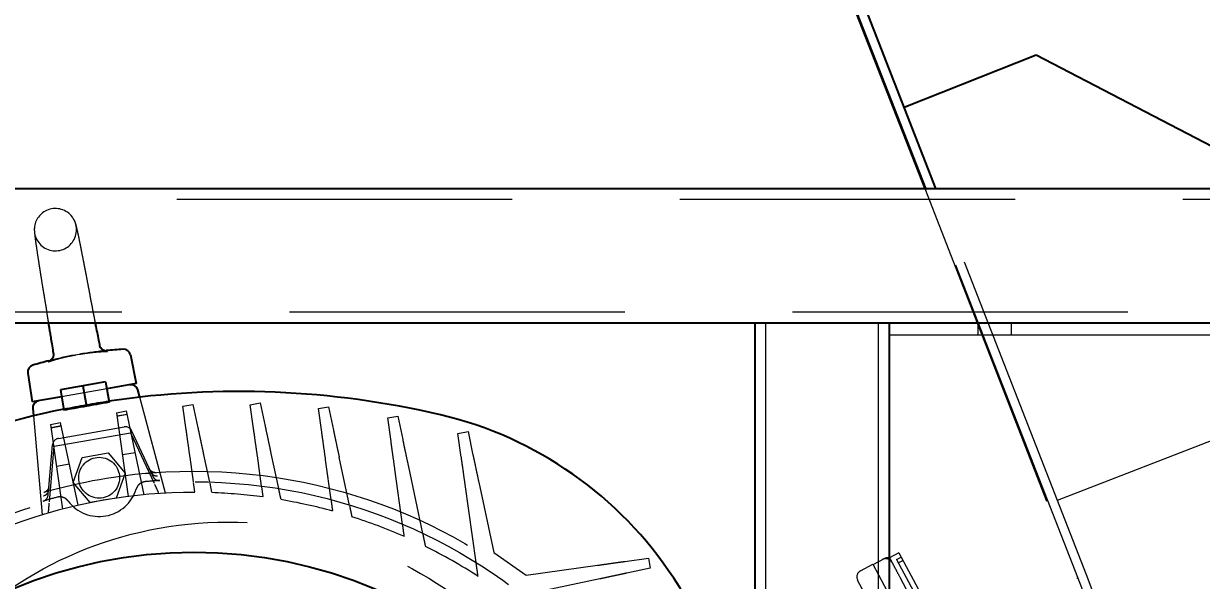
# Model space of a CAD drawing. Header units: millimetres. Extents: x 1293 to 41893, y 1011 to 26911.
# Drawn here: x 8834.3 to 9057.3, y 7011.4 to 7116.7 of the extents above; entities that cross this region are included whole.
import ezdxf

# ---------------------------------------------------------------- set-up
doc = ezdxf.new("R2010")
doc.units = ezdxf.units.MM
doc.header["$LTSCALE"] = 50
doc.linetypes.add('HIDDEN', pattern=[1.905, 1.27, -0.635])
doc.layers.add('CAPA_1', color=7, linetype='Continuous')
doc.styles.add('SLDTEXTSTYLE0', font='TXT', dxfattribs={"width": 0.75})
doc.dimstyles.new('SLDDIMSTYLE0', dxfattribs={"dimtxt": 100, "dimasz": 100, "dimexe": 0, "dimexo": 0.0625, "dimgap": 25, "dimtad": 2, "dimdec": 0, "dimlfac": 1.5, "dimrnd": 1e-09, "dimzin": 12, "dimdsep": 46, "dimtxsty": 'SLDTEXTSTYLE0', "dimsah": 1, "dimcen": 0.09, "dimadec": 0, "dimazin": 3, "dimtfac": 1, "dimtdec": 0, "dimtofl": 0, "dimtmove": 0, "dimatfit": 3, "dimfxl": 1, "dimfrac": 2, "dimtolj": 1, "dimtzin": 12, "dimarcsym": 0})

# ---------------------------------------------------------------- blocks, each defined once
blk = doc.blocks.new('_D_15')
at = {"layer": 'CAPA_1', "transparency": 16777216}
for p, q in [((6530.12, 8742.38), (6530.12, 9415.65)), ((16745.16, 6492), (16745.16, 9415.65)), ((6530.12, 9365.65), (16745.16, 9365.65))]:
    blk.add_line(p, q, dxfattribs=at)
for points in [[(6530.12, 9365.65), (6630.12, 9350.26), (6630.12, 9381.03)], [(16745.16, 9365.65), (16645.16, 9381.03), (16645.16, 9350.26)]]:
    blk.add_solid(points, dxfattribs=at)
at = {"layer": 'CAPA_1', "transparency": 16777216, "insert": (11452.92, 9494.55), "char_height": 100, "attachment_point": 1, "style": 'SLDTEXTSTYLE0'}
blk.add_mtext('15323', dxfattribs=at)

msp = doc.modelspace()

# ---------------------------------------------------------------- linework, layer by layer
at = {"color": 7, "linetype": 'Continuous', "lineweight": 25}
for p, q in [((8880.949495, 7403.2866024), (9004.9010877, 7085.5262403)), ((9006.9984419, 7085.5262403), (8882.7371007, 7403.9087675)), ((9005.106084, 7085.5262403), (8930.2154336, 7276.9892136)), ((9026.0198431, 7110.7639731), (9001.0077925, 7100.8754879)), ((9074.4877618, 7085.5262403), (9026.0198431, 7110.7639731)), ((7625.0421497, 7085.5262403), (10345.849483, 7085.5262403)), ((7648.4101497, 7060.1262403), (10322.481483, 7060.1262403)), ((8972.7458163, 7060.1262403), (8972.7458163, 6289.4929069)), ((8998.1458163, 7060.1262403), (8998.1458163, 6289.4929069)), ((8854.4996999, 7054.0269948), (8855.6014814, 7048.6115657)), ((8835.0884764, 7050.6042723), (8835.9053263, 7045.1386021)), ((8849.7893732, 7048.9406363), (8841.2543727, 7047.4356855)), ((8841.2543727, 7047.4356855), (8841.9367515, 7043.5657225)), ((8845.5218729, 7048.1881609), (8846.202039, 7044.3307472)), ((8849.7893732, 7048.9406363), (8850.4717521, 7045.0706734)), ((8855.6014814, 7048.6115657), (8850.0209041, 7047.6275593)), ((8856.2893714, 7046.044325), (8855.9177, 7047.4314217)), ((8841.4859036, 7046.1226085), (8835.9053263, 7045.1386021)), ((8836.011811, 7043.9214764), (8836.1369691, 7042.4909128))]:
    msp.add_line(p, q, dxfattribs=at)
at = {"color": 1, "linetype": 'HIDDEN', "lineweight": 18}
for p, q in [((9004.9010877, 7085.5262403), (9033.6957043, 7011.7088119)), ((9033.9094131, 7011.8885964), (9005.106084, 7085.5262403)), ((9035.5232903, 7012.4398463), (9006.9984419, 7085.5262403)), ((7625.0421497, 7083.4942403), (10345.849483, 7083.4942403)), ((7646.3781497, 7062.1582403), (10324.513483, 7062.1582403)), ((8974.7778163, 7060.1262403), (8974.7778163, 6289.4929069)), ((8996.1138163, 7060.1262403), (8996.1138163, 6289.4929069)), ((9014.9708163, 7060.1262403), (9014.9708163, 7057.8489069)), ((9021.3208163, 7057.8489069), (9021.3208163, 7060.1262403)), ((8998.1458163, 7057.8489069), (9331.4791497, 7057.8489069)), ((8844.1747426, 7054.0470067), (8844.7844722, 7054.1545162)), ((8842.8022047, 7053.7674551), (8843.2164747, 7053.8593841)), ((8850.0209041, 7047.6275593), (8841.4859036, 7046.1226085)), ((9030.0183775, 7026.5445391), (9085.9646639, 7048.2605319)), ((8861.1571546, 7027.8775109), (8856.2893714, 7046.044325)), ((8851.8708894, 7043.092132), (8853.772925, 7043.4275122)), ((8851.8708894, 7043.092132), (8854.0984271, 7027.2423781)), ((8857.1414337, 7027.579925), (8853.772925, 7043.4275122)), ((8864.4469259, 7044.3303929), (8866.3489615, 7044.6657731)), ((8865.0753551, 7039.8588869), (8864.4469259, 7044.3303929)), ((8866.3489615, 7044.6657731), (8867.2877764, 7040.2489964)), ((8877.1929515, 7044.6045979), (8879.0949871, 7044.9399781)), ((8877.8213807, 7040.1330918), (8877.1929515, 7044.6045979)), ((8879.0949871, 7044.9399781), (8880.033802, 7040.5232014)), ((8890.1151717, 7043.8795535), (8892.0172073, 7044.2149337)), ((8890.7436009, 7039.4080474), (8890.1151717, 7043.8795535)), ((8892.0172073, 7044.2149337), (8892.9560222, 7039.798157)), ((8836.1369691, 7042.4909128), (8837.776167, 7023.754795)), ((8839.3966579, 7040.8925884), (8841.2986935, 7041.2279686)), ((8839.3966579, 7040.8925884), (8841.6514892, 7024.8486299)), ((8844.6264279, 7025.5722091), (8841.2986935, 7041.2279686)), ((8851.9527392, 7042.5097406), (8853.895201, 7042.852249)), ((8853.9196562, 7042.7371964), (8851.9691092, 7042.3932623)), ((8903.2236298, 7042.0983013), (8905.1256654, 7042.4336815)), ((8903.852059, 7037.6267953), (8903.2236298, 7042.0983013)), ((8905.1256654, 7042.4336815), (8906.0644803, 7038.0169048)), ((8839.4785077, 7040.310197), (8841.4209695, 7040.6527054)), ((8841.4454246, 7040.5376528), (8839.4948776, 7040.1937187)), ((8840.0943139, 7036.7383942), (8854.5381609, 7039.2852341)), ((8840.8703424, 7038.2291311), (8853.2990706, 7040.4206512)), ((8854.5381609, 7039.2852341), (8858.9872496, 7029.7441327)), ((8854.7390119, 7039.6710652), (8858.0783809, 7032.5097653)), ((8916.5332881, 7039.1759864), (8918.4353237, 7039.5113666)), ((8917.1617173, 7034.7044804), (8916.5332881, 7039.1759864)), ((8918.4353237, 7039.5113666), (8919.3741386, 7035.0945899)), ((8839.0655828, 7028.9394312), (8839.7736137, 7037.0322617)), ((8839.176787, 7026.2510136), (8840.0943139, 7036.7383942)), ((8843.6619725, 7029.9210068), (8845.3733395, 7034.622949)), ((8845.3733395, 7034.622949), (8850.3010244, 7035.4918328)), ((8850.3010244, 7035.4918328), (8853.5173422, 7031.6587744)), ((8852.9849529, 7035.1651585), (8855.4372324, 7035.5975616)), ((8866.4572219, 7030.0263941), (8865.8067807, 7034.6545236)), ((8868.3804583, 7035.1083324), (8869.4697266, 7029.9837277)), ((8879.3566526, 7029.2090644), (8878.5528063, 7034.9287286)), ((8881.1264838, 7035.3825373), (8882.5361484, 7028.750587)), ((8892.5407679, 7026.6205401), (8891.4750265, 7034.2036841)), ((8895.9917545, 7025.5161592), (8894.048704, 7034.6574929)), ((8840.5107214, 7032.9656149), (8842.9630009, 7033.398018)), ((8858.0783809, 7032.5097653), (8858.1722544, 7032.3084529)), ((8858.369075, 7031.8863698), (8858.766802, 7031.0334416)), ((8906.0518942, 7021.9741549), (8904.5834846, 7032.422432)), ((8907.1571622, 7032.8762408), (8909.8361505, 7020.2725918)), ((8846.8782904, 7026.0879484), (8843.6619725, 7029.9210068)), ((8853.5173422, 7031.6587744), (8851.8059753, 7026.9568322)), ((8866.7223621, 7028.1398231), (8866.4731831, 7029.9128243)), ((8869.5194901, 7029.7496091), (8869.8735898, 7028.0837008)), ((8920.4668204, 7029.9539259), (8923.2948629, 7016.6490324)), ((8838.9429704, 7027.5379652), (8839.0249929, 7028.4754862)), ((8879.6290249, 7027.2710354), (8879.3730411, 7029.0924547)), ((8919.9684723, 7014.7333806), (8917.8931429, 7029.5001171)), ((8851.8059753, 7026.9568322), (8846.8782904, 7026.0879484)), ((8896.4142583, 7023.5284351), (8896.4414081, 7023.4007054)), ((8906.3779338, 7019.6542626), (8906.3593521, 7019.786478)), ((8910.3325517, 7017.9372074), (8910.3626228, 7017.7957344)), ((8923.2948629, 7016.6490324), (8929.458025, 7012.3335398)), ((9000.0077236, 7016.5975621), (8998.2418284, 7015.658619)), ((9000.0077236, 7016.5975621), (9004.0764771, 7008.9453496)), ((8929.458025, 7012.3335398), (8942.9277827, 7014.2265908)), ((8948.132146, 7014.9580163), (8952.6036521, 7015.5864455)), ((8952.6036521, 7015.5864455), (8952.9390323, 7013.6844099)), ((8992.7563542, 7013.1949687), (8995.1108811, 7014.4468928)), ((8995.1108811, 7014.4468928), (9051.1344876, 6909.0818134)), ((8995.1421792, 7014.3880296), (8997.3059844, 7015.5385453)), ((8998.2422352, 7015.657854), (8998.2418284, 7015.658619)), ((8999.5642559, 7015.301549), (9000.4472035, 7015.7710206)), ((8999.5642559, 7015.301549), (9002.7540496, 7009.3024196)), ((8999.8962225, 7014.6772108), (9000.7791701, 7015.1466823)), ((8920.3341282, 7012.131604), (8920.3132181, 7012.2803868)), ((8952.9390323, 7013.6844099), (8948.5222556, 7012.7455951)), ((9000.2762052, 7011.8325128), (9051.8351104, 6914.8643152)), ((9033.6957043, 7011.7088119), (9033.9094131, 7011.8885964)), ((8943.3815915, 7011.6529132), (8928.7955937, 7008.5525636)), ((9046.9767352, 6908.3811906), (8992.2050528, 7011.3917431))]:
    msp.add_line(p, q, dxfattribs=at)
for centre, radius in [((8848.5896574, 7030.7898906), 3.8666667), ((8866.5333024, 6929.0264228), 103), ((8866.5333024, 6929.0264228), 101), ((8872.9663865, 6949.0650934), 73.3333333)]:
    msp.add_circle(centre, radius, dxfattribs=at)
at = {"color": 7, "linetype": 'Continuous', "lineweight": 25}
msp.add_circle((8866.5333024, 6929.0264228), 87.6905989, dxfattribs=at)
at = {"color": 1, "linetype": 'HIDDEN', "lineweight": 18}
for centre, radius, start, end in [((8840.3124276, 7077.7323935), 4, 115.083098637, 179.6561414), ((8840.3124276, 7077.7323935), 4, 180.816036456, 115.083081919), ((8844.2976346, 7058.1247729), 4, 276.990777854, 279.611864428), ((8857.1107352, 6982.464457), 72.7375979, 95.655855888, 99.611864428), ((8857.1107352, 6982.464457), 72.7375979, 100.387690737, 104.354498296), ((8843.2743452, 7057.9443434), 4, 280.387690737, 283.008741794), ((8875.0999459, 6880.4425736), 166.6666667, 98.510141843, 101.489858157), ((8853.5306015, 7039.1075742), 1.3333333, 25, 100), ((8841.1018733, 7036.9160541), 1.3333333, 100, 175), ((8866.5333024, 6929.0264228), 102.9650854, 93.983831584, 106.016168416), ((8866.5333024, 6929.0264228), 101.4415231, 93.656147874, 95.204455703), ((8866.5333024, 6929.0264228), 99, 89.881341555, 110.118649407), ((8848.5896574, 7030.7898906), 7.3331319, 217.041691513, 342.958308487), ((8866.5333024, 6929.0264228), 99, 82.389051122, 88.052367893), ((8866.5333024, 6929.0264228), 101.4415231, 104.795544297, 106.343852126), ((8866.5333024, 6929.0264228), 99, 74.587893408, 80.435703249), ((8866.5333024, 6929.0264228), 99, 66.267254734, 72.416097388), ((8866.5333024, 6929.0264228), 99, 57.081693739, 63.722416919), ((8997.5340365, 7014.1497093), 1.3333333, 28, 118), ((8872.9663865, 6949.0650934), 172.7699347, 298.525767692, 21.322999933), ((8873.0231694, 6948.9528328), 174.4617155, 300.232667295, 21.340041849), ((8993.3823163, 7012.0177052), 1.3333333, 118, 208)]:
    msp.add_arc(centre, radius, start, end, dxfattribs=at)
at = {"color": 7, "linetype": 'Continuous', "lineweight": 25}
for centre, radius, start, end in [((8857.1107352, 6982.464457), 72.7375979, 93.145117501, 95.655855888), ((8853.1931336, 7053.7611709), 1.3333333, 11.5, 93.145117501), ((8836.4071642, 7050.8013516), 1.3333333, 106.854882499, 188.5), ((8857.1107352, 6982.464457), 72.7375979, 104.354498296, 106.854882499), ((8854.6297989, 7047.0863297), 1.3333333, 15, 100), ((8837.3400706, 7044.0376841), 1.3333333, 100, 185), ((8875.0999459, 6880.4425736), 166.6666667, 76.783824005, 98.510141843), ((8875.0999459, 6880.4425736), 166.6666667, 101.489858157, 123.216175995), ((8896.5907641, 6971.9529268), 72.6666667, 33.216175995, 76.783824005), ((8817.9494533, 6920.4597794), 166.6666667, 21.75485063, 33.216175995)]:
    msp.add_arc(centre, radius, start, end, dxfattribs=at)
at = {"color": 1, "linetype": 'HIDDEN', "lineweight": 18}
for points, knots in [([(8847.1531957, 7063.9072274), (8847.0988579, 7064.1507495), (8846.9687938, 7064.7336482), (8846.8577188, 7065.6210007), (8846.6725427, 7066.448891), (8846.4887988, 7067.4204899), (8846.2717784, 7068.5695503), (8846.0102059, 7069.9093288), (8845.7683589, 7071.162483), (8845.5096778, 7072.4922882), (8845.2179463, 7073.9865531), (8844.9217834, 7075.4793304), (8844.6375821, 7076.8546051), (8844.3786411, 7078.0199268), (8844.1341627, 7078.9823648), (8844.0164891, 7079.2469055), (8843.9543339, 7079.3866361)], [0, 0, 0, 0, 0.0336368853, 0.0805138176, 0.1132391569, 0.1429211922, 0.2083169078, 0.2672131328, 0.3277709138, 0.3889710927, 0.4693361119, 0.5694911707, 0.6581457314, 0.7590600703, 0.8727353495, 1, 1, 1, 1]), ([(8836.3261554, 7078.0635041), (8836.3169676, 7077.9520185), (8836.2995263, 7077.7403841), (8836.3788249, 7076.8941927), (8836.5112075, 7075.8210803), (8836.6879966, 7074.5392579), (8836.8961577, 7073.1289934), (8837.1156464, 7071.701256), (8837.3378353, 7070.285593), (8837.5812178, 7068.7668922), (8837.8146747, 7067.269813), (8838.0232602, 7066.0351265), (8838.2123919, 7064.8972364), (8838.3741625, 7063.8681985), (8838.5551871, 7062.9584345), (8838.5937618, 7062.5854739), (8838.6132582, 7062.3969723)], [0, 0, 0, 0, 0.1193970501, 0.2266528357, 0.3222976456, 0.4064306943, 0.5014075158, 0.5772927079, 0.6368361511, 0.7180374473, 0.7944834353, 0.8373608585, 0.8848627927, 0.9432167367, 0.9713006186, 1, 1, 1, 1]), ([(8847.8860954, 7060.1262403), (8847.7990429, 7060.5843214), (8847.6397604, 7061.4224863), (8847.3994352, 7062.5249508), (8847.2779091, 7063.3603592), (8847.1912316, 7063.7395491), (8847.1481625, 7063.9279644)], [0, 0, 0, 0, 0.3807565084, 0.696681812, 0.8492844747, 1, 1, 1, 1]), ([(8838.6142996, 7062.3871758), (8838.6681831, 7062.0269785), (8838.7607003, 7061.4085241), (8838.8866363, 7060.6674496), (8838.9459458, 7060.2665406), (8838.9667015, 7060.1262403)], [0, 0, 0, 0, 0.4755150609, 0.8164535201, 1, 1, 1, 1]), ([(8844.9203462, 7054.1743247), (8845.1386713, 7054.2105342), (8845.6059318, 7054.28803), (8846.3572613, 7054.3956204), (8847.5687978, 7054.5498577), (8848.9885094, 7054.669736), (8849.7768664, 7054.6719922), (8850.188709, 7054.6731709)], [0, 0, 0, 0, 0.10895807809, 0.2331926485, 0.44593293201, 0.71055195517, 1, 1, 1, 1]), ([(8845.7913901, 7054.3111218), (8845.7399621, 7054.3038922), (8845.479212, 7054.2672369), (8845.1942694, 7054.2193606), (8844.9655263, 7054.1809269)], [0, 0, 0, 0, 0.1972308848, 1, 1, 1, 1]), ([(8848.8047516, 7055.4908064), (8848.8040779, 7055.491904), (8848.7958044, 7055.5053838), (8848.8042631, 7055.4672119), (8848.8120332, 7055.4321481)], [0, 0, 0, 0, 0.0814213921, 1, 1, 1, 1]), ([(8848.8053029, 7055.4893175), (8848.8045826, 7055.4904755), (8848.7963745, 7055.5036711), (8848.8046161, 7055.4660158), (8848.8121346, 7055.431665)], [0, 0, 0, 0, 0.0877541532, 1, 1, 1, 1]), ([(8838.9184795, 7052.685924), (8839.3057427, 7052.8256975), (8840.0456485, 7053.0927489), (8841.5256642, 7053.4936837), (8842.7573937, 7053.7670575), (8843.5019633, 7053.9192902), (8843.8676028, 7053.9871159), (8844.0402899, 7054.0191491)], [0, 0, 0, 0, 0.2896426008, 0.5533916687, 0.8216095204, 0.9157483735, 1, 1, 1, 1]), ([(8839.9525487, 7053.8699529), (8839.9478245, 7053.9016201), (8839.941496, 7053.9440409), (8839.9395332, 7053.9330179), (8839.9390357, 7053.9302236)], [0, 0, 0, 0, 0.74650254635, 1, 1, 1, 1]), ([(8839.9526186, 7053.8694645), (8839.9479255, 7053.9004507), (8839.9415813, 7053.9423381), (8839.9395675, 7053.9316822), (8839.9390434, 7053.9289091)], [0, 0, 0, 0, 0.7397492274, 1, 1, 1, 1]), ([(8846.1717062, 7044.5027733), (8846.9703946, 7044.6323321), (8848.3965751, 7044.8636792), (8849.8271534, 7045.0671794), (8850.4565805, 7045.1567156)], [0, 0, 0, 0, 0.5600191257, 1, 1, 1, 1]), ([(8841.92158, 7043.6517647), (8842.713471, 7043.8180542), (8844.1276073, 7044.1150091), (8845.5471028, 7044.3842864), (8846.1717062, 7044.5027733)], [0, 0, 0, 0, 0.5599821245, 1, 1, 1, 1]), ([(8865.8067807, 7034.6545236), (8865.7125154, 7035.3252563), (8865.5180468, 7036.708972), (8865.2868745, 7038.3538482), (8865.1334927, 7039.4452167), (8865.0943337, 7039.7238472), (8865.0753551, 7039.8588869)], [0, 0, 0, 0, 0.2724122193, 0.5619839859, 0.7877132842, 1, 1, 1, 1]), ([(8867.2877764, 7040.2489964), (8867.3276205, 7040.0615447), (8867.4098343, 7039.6747591), (8867.7052982, 7038.2847108), (8868.0448309, 7036.6873348), (8868.2708855, 7035.6238317), (8868.3804583, 7035.1083324)], [0, 0, 0, 0, 0.2722736814, 0.5618061607, 0.7875994363, 1, 1, 1, 1]), ([(8878.5528063, 7034.9287286), (8878.4585409, 7035.5994613), (8878.2640724, 7036.9831769), (8878.0329001, 7038.6280531), (8877.8795183, 7039.7194217), (8877.8403593, 7039.9980521), (8877.8213807, 7040.1330918)], [0, 0, 0, 0, 0.2724122193, 0.5619839859, 0.7877132842, 1, 1, 1, 1]), ([(8880.033802, 7040.5232014), (8880.0736461, 7040.3357497), (8880.1558599, 7039.9489641), (8880.4513238, 7038.5589158), (8880.7908565, 7036.9615397), (8881.0169111, 7035.8980367), (8881.1264838, 7035.3825373)], [0, 0, 0, 0, 0.2722736814, 0.5618061607, 0.7875994363, 1, 1, 1, 1]), ([(8891.4750265, 7034.2036841), (8891.3807611, 7034.8744169), (8891.1862926, 7036.2581325), (8890.9551203, 7037.9030087), (8890.8017385, 7038.9943773), (8890.7625795, 7039.2730077), (8890.7436009, 7039.4080474)], [0, 0, 0, 0, 0.27241221934, 0.56198398595, 0.78771328419, 1, 1, 1, 1]), ([(8892.9560222, 7039.798157), (8892.9958663, 7039.6107052), (8893.0780801, 7039.2239197), (8893.373544, 7037.8338714), (8893.7130767, 7036.2364953), (8893.9391313, 7035.1729923), (8894.048704, 7034.6574929)], [0, 0, 0, 0, 0.2722736814, 0.5618061607, 0.7875994363, 1, 1, 1, 1]), ([(8904.5834846, 7032.422432), (8904.4892193, 7033.0931647), (8904.2947507, 7034.4768804), (8904.0635784, 7036.1217566), (8903.9101966, 7037.2131251), (8903.8710376, 7037.4917556), (8903.852059, 7037.6267953)], [0, 0, 0, 0, 0.2724122193, 0.5619839859, 0.7877132842, 1, 1, 1, 1]), ([(8906.0644803, 7038.0169048), (8906.1043244, 7037.8294531), (8906.1865382, 7037.4426675), (8906.4820021, 7036.0526193), (8906.8215348, 7034.4552432), (8907.0475894, 7033.3917402), (8907.1571622, 7032.8762408)], [0, 0, 0, 0, 0.2722736814, 0.5618061607, 0.7875994363, 1, 1, 1, 1]), ([(8917.8931429, 7029.5001171), (8917.7988775, 7030.1708498), (8917.604409, 7031.5545655), (8917.3732367, 7033.1994417), (8917.2198549, 7034.2908102), (8917.1806959, 7034.5694407), (8917.1617173, 7034.7044804)], [0, 0, 0, 0, 0.2724122193, 0.5619839859, 0.7877132842, 1, 1, 1, 1]), ([(8919.3741386, 7035.0945899), (8919.4139827, 7034.9071382), (8919.4961965, 7034.5203526), (8919.7916604, 7033.1303043), (8920.1311931, 7031.5329283), (8920.3572477, 7030.4694252), (8920.4668204, 7029.9539259)], [0, 0, 0, 0, 0.2722736814, 0.5618061607, 0.7875994363, 1, 1, 1, 1]), ([(8859.3798066, 7031.7427132), (8859.2456356, 7031.7450352), (8858.9772133, 7031.7496805), (8858.6020067, 7031.908243), (8858.2805022, 7032.1596432), (8858.1458595, 7032.3928763), (8858.0783809, 7032.5097653)], [0, 0, 0, 0, 0.24954277428, 0.49923481956, 0.74903242715, 1, 1, 1, 1]), ([(8858.1722544, 7032.3084529), (8858.1858262, 7032.2793481), (8858.2101393, 7032.2272084), (8858.3203741, 7031.9908092), (8858.369075, 7031.8863698)], [0, 0, 0, 0, 0.55820787606, 1, 1, 1, 1]), ([(8857.3315392, 7030.0497377), (8857.1368387, 7030.0150203), (8856.7472859, 7029.9455585), (8856.2366715, 7029.6300409), (8855.8232266, 7029.1935117), (8855.6750529, 7028.8252973), (8855.6008043, 7028.6407881)], [0, 0, 0, 0, 0.2495168772, 0.4992282228, 0.7490673409, 1, 1, 1, 1]), ([(8858.766802, 7031.0334416), (8858.8336635, 7030.9172741), (8858.9674282, 7030.6848668), (8859.2864236, 7030.4324538), (8859.6607973, 7030.2710252), (8859.9297462, 7030.264669), (8860.0645266, 7030.2614836)], [0, 0, 0, 0, 0.2495448474, 0.499245137, 0.7490528488, 1, 1, 1, 1]), ([(8837.9875334, 7026.3687141), (8838.112398, 7026.4174632), (8838.3622123, 7026.5149947), (8838.6587219, 7026.7936448), (8838.8731956, 7027.14023), (8838.9196763, 7027.4051824), (8838.9429704, 7027.5379652)], [0, 0, 0, 0, 0.2495284713, 0.4992266649, 0.749033913, 1, 1, 1, 1]), ([(8839.0849422, 7029.1607096), (8839.0617096, 7029.0285458), (8839.0152308, 7028.7641398), (8838.8001548, 7028.4182269), (8838.5017281, 7028.1398077), (8838.2503378, 7028.0432128), (8838.1243493, 7027.9948026)], [0, 0, 0, 0, 0.2495441754, 0.4992363019, 0.7490338514, 1, 1, 1, 1]), ([(8839.0249929, 7028.4754862), (8839.0373709, 7028.6169675), (8839.059537, 7028.8703269), (8839.0637309, 7028.9182634), (8839.0655828, 7028.9394312)], [0, 0, 0, 0, 0.5584214634, 1, 1, 1, 1]), ([(8859.0917516, 7029.5200274), (8859.2236445, 7029.2371822), (8859.4730909, 7028.7022428), (8859.7229866, 7028.1663396), (8859.8407519, 7027.9137912)], [0, 0, 0, 0, 0.5287424168, 1, 1, 1, 1]), ([(8882.5614652, 7028.631481), (8882.635267, 7028.2842707), (8882.7670559, 7027.6642524), (8882.8990925, 7027.0430695), (8882.9571885, 7026.769749)], [0, 0, 0, 0, 0.5600000003, 1, 1, 1, 1]), ([(8839.0007709, 7024.2391402), (8839.0316788, 7024.5924199), (8839.0832067, 7025.1813855), (8839.134642, 7025.7692945), (8839.1552249, 7026.0045576)], [0, 0, 0, 0, 0.5998306538, 1, 1, 1, 1]), ([(8842.7363707, 7026.3724413), (8842.6043141, 7026.5196512), (8842.3401041, 7026.8141789), (8841.8038011, 7027.0834096), (8841.2151465, 7027.2065392), (8840.8240749, 7027.1385445), (8840.6281228, 7027.1044747)], [0, 0, 0, 0, 0.2495332373, 0.4992493567, 0.7490917089, 1, 1, 1, 1]), ([(8892.8263014, 7024.5888634), (8892.7761519, 7024.9456956), (8892.6865993, 7025.5828958), (8892.5972471, 7026.2186695), (8892.5579321, 7026.4984099)], [0, 0, 0, 0, 0.55999999952, 1, 1, 1, 1]), ([(8896.018885, 7025.3885204), (8896.0885734, 7025.0606621), (8896.2201178, 7024.4417942), (8896.3521656, 7023.8205582), (8896.4142583, 7023.5284351)], [0, 0, 0, 0, 0.5297710921, 1, 1, 1, 1]), ([(8906.3593521, 7019.786478), (8906.3052878, 7020.1711654), (8906.2087444, 7020.8581073), (8906.1126343, 7021.5419663), (8906.0703459, 7021.8428643)], [0, 0, 0, 0, 0.5599999974, 1, 1, 1, 1]), ([(8909.8658813, 7020.1327191), (8909.952692, 7019.7243072), (8910.107711, 7018.9950001), (8910.2638504, 7018.2604218), (8910.3325517, 7017.9372074)], [0, 0, 0, 0, 0.5599999608, 1, 1, 1, 1]), ([(8920.3132181, 7012.2803868), (8920.2524668, 7012.7126552), (8920.1439822, 7013.4845632), (8920.0364238, 7014.2498812), (8919.989098, 7014.5866211)], [0, 0, 0, 0, 0.5599999402, 1, 1, 1, 1]), ([(8942.9277827, 7014.2265908), (8943.5985155, 7014.3208561), (8944.9822311, 7014.5153247), (8946.6271073, 7014.7464969), (8947.7184759, 7014.8998788), (8947.9971063, 7014.9390377), (8948.132146, 7014.9580163)], [0, 0, 0, 0, 0.2724122193, 0.5619839859, 0.7877132842, 1, 1, 1, 1]), ([(8948.5222556, 7012.7455951), (8948.3348039, 7012.705751), (8947.9480183, 7012.6235371), (8946.55797, 7012.3280733), (8944.9605939, 7011.9885405), (8943.8970909, 7011.762486), (8943.3815915, 7011.6529132)], [0, 0, 0, 0, 0.2722736814, 0.5618061607, 0.7875994363, 1, 1, 1, 1])]:
    msp.add_open_spline(points, degree=3, knots=knots, dxfattribs=at)
at = {"color": 7, "linetype": 'Continuous', "lineweight": 25}
for points, knots in [([(8838.9667015, 7060.1262403), (8838.9810378, 7060.0295456), (8839.0259907, 7059.7263507), (8839.1275151, 7059.1258607), (8839.2686326, 7058.3106015), (8839.4396511, 7057.2631955), (8839.6429524, 7056.0145358), (8839.807858, 7054.9730623), (8839.8927552, 7054.4070447), (8839.9128271, 7054.2732231)], [0, 0, 0, 0, 0.0428022854, 0.1342104901, 0.2714712947, 0.4383471519, 0.6538174961, 0.9181532736, 1, 1, 1, 1]), ([(8848.8198474, 7055.3889664), (8848.8119088, 7055.4286352), (8848.7446838, 7055.7645533), (8848.5799418, 7056.597412), (8848.3265731, 7057.9116352), (8848.0855716, 7059.1018613), (8847.9331787, 7059.8844513), (8847.8860954, 7060.1262403)], [0, 0, 0, 0, 0.0310475842, 0.2629130758, 0.5648377976, 0.8655523265, 1, 1, 1, 1]), ([(8839.9229015, 7054.2739734), (8839.9208169, 7054.1972835), (8839.9174076, 7054.0718624), (8839.9473108, 7053.9285906), (8839.9589294, 7053.8729236)], [0, 0, 0, 0, 0.61145883544, 1, 1, 1, 1]), ([(8850.188709, 7054.6731709), (8849.9574031, 7054.7212907), (8849.5065615, 7054.8150817), (8849.0170739, 7055.1730092), (8848.8234296, 7055.4610935), (8848.8089886, 7055.4840662), (8848.8047516, 7055.4908064)], [0, 0, 0, 0, 0.3175966103, 0.6190318226, 0.8882227276, 1, 1, 1, 1]), ([(8839.9350627, 7053.9187505), (8839.9194115, 7053.8382558), (8839.8844826, 7053.6586155), (8839.5627105, 7053.0877243), (8839.1430995, 7052.8260173), (8838.9184795, 7052.685924)], [0, 0, 0, 0, 0.2739303823, 0.6113309045, 1, 1, 1, 1]), ([(8846.202039, 7044.3307472), (8845.4045104, 7044.1954048), (8843.9803597, 7043.9537232), (8842.5611844, 7043.6842777), (8841.9367515, 7043.5657225)], [0, 0, 0, 0, 0.5600029856, 1, 1, 1, 1]), ([(8850.4717521, 7045.0706734), (8849.673437, 7044.940023), (8848.2478699, 7044.706718), (8846.8271557, 7044.4456275), (8846.202039, 7044.3307472)], [0, 0, 0, 0, 0.5599982676, 1, 1, 1, 1])]:
    msp.add_open_spline(points, degree=3, knots=knots, dxfattribs=at)
at = {"color": 1, "linetype": 'HIDDEN', "lineweight": 18}
for points in [[(8858.369075, 7031.8863698), (8858.4359269, 7031.7705754), (8858.5696309, 7031.5389864), (8858.8895948, 7031.2890616), (8859.2641424, 7031.1312453), (8859.5324588, 7031.1268119), (8859.666617, 7031.1245952)], [(8839.0249929, 7028.4754862), (8839.0017766, 7028.3438103), (8838.9553441, 7028.0804585), (8838.7401557, 7027.7361718), (8838.4421725, 7027.4597702), (8838.1915538, 7027.3638345), (8838.0662444, 7027.3158667)], [(8997.3059844, 7015.5385453), (8997.4565616, 7015.6012543), (8997.757716, 7015.7266724), (8998.0807288, 7015.6807935), (8998.2422352, 7015.657854)], [(8998.2418284, 7015.658619), (8998.2724083, 7015.6011066), (8998.3335681, 7015.4860818), (8998.8040161, 7014.6012978), (8999.476469, 7013.3365977), (9000.0096265, 7012.3338744), (9000.2762052, 7011.8325128)]]:
    msp.add_open_spline(points, degree=3, dxfattribs=at)

# ---------------------------------------------------------------- dimensions: what is measured, and where the dimension line sits
at = {"layer": 'CAPA_1'}
dim = msp.add_linear_dim(base=(16745.1618891, 9365.6463094), p1=(6530.1246702, 8678.8772747), p2=(16745.1618891, 6428.5014528), dimstyle='SLDDIMSTYLE0', dxfattribs=at)
dim.commit()
dim.dimension.update_dxf_attribs({"geometry": '_D_15', "text_midpoint": (11637.6432797, 9365.6463094), "dimtype": 160})

doc.saveas('drawing.dxf')
